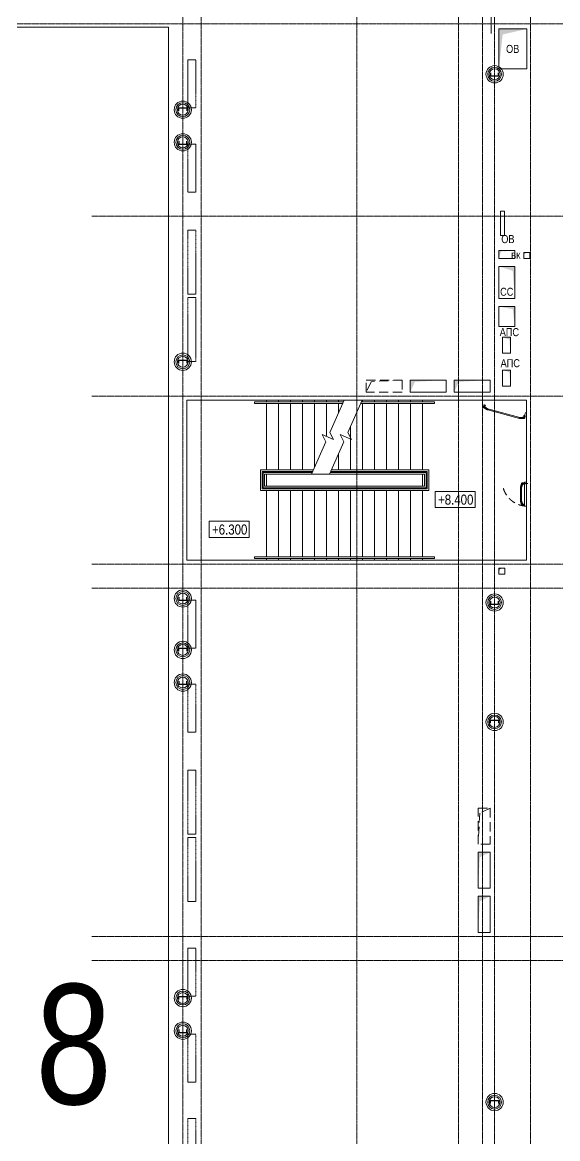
# Model space of a CAD drawing. Header units: millimetres. Extents: x -65509 to 912790, y 446 to 713294.
# Drawn here: x 158985 to 172378, y 335820 to 363717 of the extents above; entities that cross this region are included whole.
import ezdxf
from ezdxf.enums import TextEntityAlignment as Align

# ---------------------------------------------------------------- set-up
doc = ezdxf.new("R2010")
doc.units = ezdxf.units.MM
for name, pattern in [('CENTER2', [28.575, 19.05, -3.175, 3.175, -3.175]), ('CENTERLINE', [30, 12, -1.5, 3, -1.5, 12]), ('DASHED', [19.05, 12.7, -6.35]), ('HIDDEN', [9.525, 6.35, -3.175]), ('HIDDEN2', [4.7625, 3.175, -1.5875])]:
    doc.linetypes.add(name, pattern=pattern)
for name, color, linetype, lineweight in [('АР_Двери_внутренние_антипаника', 250, 'Continuous', 0), ('АР_Мебель', 250, 'Continuous', 5), ('АР_Отверстия', 250, 'Continuous', 9), ('АР_Отметка', 250, 'Continuous', 13), ('АР_Ф_ЛК', 250, 'Continuous', 5), ('ВК_Шахты', 250, 'Continuous', 9), ('КМ_Фахверки', 250, 'Continuous', 25), ('ОВ_Классы', 250, 'Continuous', 0), ('ОВ_коллекторы', 250, 'Continuous', 25), ('ОВ_Отопление', 250, 'Continuous', 5), ('ОВ_Шахты', 250, 'Continuous', 5), ('РД_Оси_100', 250, 'Continuous', 0), ('СС_Отверстия', 250, 'Continuous', 9)]:
    doc.layers.add(name, color=color, linetype=linetype, lineweight=lineweight)
doc.layers.add('АР_Делит', color=250, linetype='Continuous', lineweight=0, plot=False)
doc.layers.add('АР_Отопительные приборы', color=1, linetype='HIDDEN2', lineweight=0, true_color=0xff0000)
doc.styles.add('Arial_Narrow_08', font='ARIALN.TTF', dxfattribs={"width": 0.8})
doc.styles.add('style1', font='ARIALN.TTF')

# ---------------------------------------------------------------- blocks, each defined once
blk = doc.blocks.new('СОШ_2200_АР_ОСИ_М100_28.05.24')
at = {"layer": 'АР_Делит', "color": 5, "linetype": 'DASHED'}
blk.add_lwpolyline([(114955, 135155), (114955, -355), (93595.036, -355), (93595.036, 13855), (94145, 13855), (94145, 68320), (66055, 68320), (66055, 13857.73), (83455, 13857.73), (83455, -355), (45245, -355), (45245, 13145), (44695, 13145), (44695, 26755), (45245, 26755), (45245, 68320), (20455, 68320), (20455, 26755), (27955, 26755), (27955, 13145), (-355, 13145), (-355, 100855)], dxfattribs=at)
at = {"layer": 'РД_Оси_100', "linetype": 'CENTER2'}
for p, q in [((49960, -6155), (49960, 139938.679)), ((43327.994, 63600), (71363.995, 63600)), ((43327.994, 59100), (69455, 59100)), ((43327.994, 59100), (71363.995, 59100))]:
    blk.add_line(p, q, dxfattribs=at)
for points in [[(45530, 139938.679), (45600, 139538.679), (45600, -6163.457)], [(46060, -6163.105), (46060, 139538.679), (46130, 139938.679)], [(52500, 139938.679), (52500, -5755), (52358.276, -6155)], [(53100, 139938.679), (53100, -5755), (52949.266, -6155)], [(54300, 139938.679), (54300, -6155)], [(53400, 70753.904), (53400, -5755), (53550, -6155)], [(78274.959, 68400), (-5454.958, 68400), (-5954.958, 68250)], [(43327.994, 54900), (71363.995, 54900)], [(43327.994, 54300), (71363.995, 54300)], [(43327.994, 45600), (71363.995, 45600)], [(43327.994, 45000), (71363.995, 45000)]]:
    blk.add_lwpolyline(points, dxfattribs=at)
blk = doc.blocks.new('otv')
at = {"linetype": 'Continuous'}
blk.add_lwpolyline([(0, -1), (0, 0), (1, 0), (1, -1)], close=True, dxfattribs=at)
blk.add_solid([(0, -1), (0, 0), (0.135, -0.137), (1, 0)], dxfattribs=at)
blk = doc.blocks.new('Отметка_план')
at = {"color": 7}
blk.add_lwpolyline([(0, 0), (10, 0), (10, 4), (0, 4)], close=True, dxfattribs=at)
at = {"style": 'Arial_Narrow_08', "width": 0.8}
blk.add_attdef('OTMG', text='', height=2.5, dxfattribs=at).set_placement((9.06, 0.7), align=Align.RIGHT)
blk = doc.blocks.new('ЛК_4000х8500_2эт')
at = {"color": 5}
for points in [[(6300, 3915), (2100, 3915), (2100, 3955), (6600, 3955), (6600, 3915), (6300, 3915)], [(3929, 45), (2100, 45), (2100, 85), (3946, 85)], [(4401, 85), (6600, 85), (6600, 45), (4383, 45)]]:
    blk.add_lwpolyline(points, dxfattribs=at)
at = {"layer": 'АР_Делит'}
blk.add_lwpolyline([(-200, 4000), (8300, 4000), (8300, 0), (-200, 0)], close=True, dxfattribs=at)
at = {"layer": 'АР_Ф_ЛК', "color": 5}
for p, q in [((2400, 4000), (2400, 3955)), ((2400, 3915), (2400, 2255)), ((2700, 4000), (2700, 3955)), ((2700, 3915), (2700, 2255)), ((3000, 4000), (3000, 3955)), ((3000, 3915), (3000, 2255)), ((3300, 4000), (3300, 3955)), ((3300, 3915), (3300, 2255)), ((3600, 4000), (3600, 3955)), ((3600, 3915), (3600, 2255)), ((3900, 4000), (3900, 3955)), ((3900, 3915), (3900, 2255)), ((4200, 4000), (4200, 3955)), ((4200, 3915), (4200, 2255)), ((4500, 4000), (4500, 3955)), ((4500, 3915), (4500, 2255)), ((4800, 4000), (4800, 3955)), ((4800, 3915), (4800, 2255)), ((5100, 4000), (5100, 3955)), ((5100, 3915), (5100, 2255)), ((5400, 4000), (5400, 3955)), ((5400, 3915), (5400, 2255)), ((5700, 4000), (5700, 3955)), ((5700, 3915), (5700, 2255)), ((6000, 4000), (6000, 3955)), ((6000, 3915), (6000, 2255)), ((6300, 4000), (6300, 3955)), ((6300, 3915), (6300, 2255)), ((2400, 2215), (2400, 2190)), ((2400, 2150), (2400, 1850)), ((2700, 2215), (2700, 2190)), ((3000, 2215), (3000, 2190)), ((3300, 2215), (3300, 2190)), ((3600, 2215), (3600, 2190)), ((3900, 2215), (3900, 2190)), ((4200, 2215), (4200, 2190)), ((4500, 2215), (4500, 2190)), ((4800, 2215), (4800, 2190)), ((5100, 2215), (5100, 2190)), ((5400, 2215), (5400, 2190)), ((5700, 2215), (5700, 2190)), ((6000, 2215), (6000, 2190)), ((6300, 2215), (6300, 2190)), ((6300, 2150), (6300, 1850)), ((2400, 1810), (2400, 1785)), ((2400, 1745), (2400, 85)), ((2700, 1810), (2700, 1785)), ((2700, 1745), (2700, 85)), ((3000, 1810), (3000, 1785)), ((3000, 1745), (3000, 85)), ((3300, 1810), (3300, 1785)), ((3300, 1745), (3300, 85)), ((3600, 1810), (3600, 1785)), ((3600, 1745), (3600, 85)), ((3900, 1810), (3900, 1785)), ((3900, 1745), (3900, 85)), ((4200, 1810), (4200, 1785)), ((4200, 1745), (4200, 661)), ((4500, 1810), (4500, 1785)), ((4500, 1745), (4500, 1341)), ((5400, 1810), (5400, 1785)), ((5400, 1745), (5400, 85)), ((5700, 1810), (5700, 1785)), ((5700, 1745), (5700, 85)), ((6000, 1810), (6000, 1785)), ((6000, 1745), (6000, 85)), ((6300, 1810), (6300, 1785)), ((6300, 1745), (6300, 85)), ((5100, 1671), (5100, 85)), ((4800, 912), (4800, 85)), ((4500, 309), (4500, 85)), ((2400, 45), (2400, 0)), ((2700, 45), (2700, 0)), ((3000, 45), (3000, 0)), ((3300, 45), (3300, 0)), ((3600, 45), (3600, 0)), ((3900, 45), (3900, 0)), ((4500, 45), (4500, 0)), ((4800, 45), (4800, 0)), ((5100, 45), (5100, 0)), ((5400, 45), (5400, 0)), ((5700, 45), (5700, 0)), ((6000, 45), (6000, 0)), ((6300, 45), (6300, 0))]:
    blk.add_line(p, q, dxfattribs=at)
at = {"layer": 'АР_Ф_ЛК'}
for points in [[(6300, 3085, 0, 150, 0), (5834, 3085, 0, 0, 0), (2400, 3085, 0, 0, 0)], [(2400, 915, 0, 150, 0), (2866, 915, 0, 0, 0), (4200, 915, 0, 0, 0)], [(4922, 915, 0, 150, 0), (5388, 915, 0, 0, 0), (6300, 915, 0, 0, 0)]]:
    blk.add_lwpolyline(points, format="xyseb", dxfattribs=at)
at = {"layer": 'АР_Ф_ЛК', "color": 5}
for points in [[(4678, 1745), (2245, 1745), (2245, 2255), (6455, 2255), (6455, 1745), (5133, 1745)], [(4696, 1785), (2285, 1785), (2285, 2215), (6415, 2215), (6415, 1785), (5150, 1785)], [(4707, 1810), (2310, 1810), (2310, 2190), (6390, 2190), (6390, 1810), (5161, 1810)]]:
    blk.add_lwpolyline(points, dxfattribs=at)
for points in [[(2350, 2150), (6350, 2150), (6350, 1850), (2350, 1850)], [(2400, 2150), (6300, 2150), (6300, 1850), (2400, 1850)]]:
    blk.add_lwpolyline(points, close=True, dxfattribs=at)
at = {"layer": 'АР_Ф_ЛК', "lineweight": 0}
for points in [[(4724, 1850), (4367, 1039), (4459, 862), (4173, 988), (4266, 811), (3909, 0)], [(5179, 1850), (4822, 1039), (4914, 862), (4628, 988), (4721, 811), (4364, 0)]]:
    blk.add_lwpolyline(points, dxfattribs=at)
blk = doc.blocks.new('otv пунктир')
at = {"linetype": 'HIDDEN', "ltscale": 0.07}
blk.add_lwpolyline([(0, 0), (0, 1), (1, 1), (1, 0)], close=True, dxfattribs=at)
blk.add_lwpolyline([(0, 1), (0.135, 0.137), (1, 0)], dxfattribs=at)
blk = doc.blocks.new('Ф_пеноблок 200')
at = {"layer": 'АР_Делит', "color": 1}
for radius in [216, 173, 136]:
    blk.add_circle((103, -42), radius, dxfattribs=at)
at = {"layer": 'КМ_Фахверки'}
blk.add_lwpolyline([(0, -75), (0, 0), (200, 0), (200, -75)], dxfattribs=at)
blk = doc.blocks.new('UUNEW01NEW00')
at = {"layer": 'АР_Двери_внутренние_антипаника', "color": 1, "linetype": 'Continuous'}
for p, q in [((-9, 0), (-14, -2)), ((-9, 19), (-8, 20)), ((-9, 19), (-9, 19)), ((-9, 19), (-9, 19)), ((-9, 19), (-9, 19)), ((-9, 19), (-9, 19)), ((-9, 19), (-9, 18)), ((-9, 18), (-8, 18)), ((-9, 1), (-9, 1)), ((-9, 1), (-9, 1)), ((-9, 1), (-9, 1)), ((-9, 1), (-9, 0)), ((-9, 1), (-9, 1)), ((-9, 1), (-9, 1)), ((-9, 1), (-9, 1)), ((-9, 1), (-9, 0)), ((-8, 1), (-9, 1)), ((-9, 1), (-9, 1)), ((-9, 0), (-9, 0)), ((-9, 0), (-9, 0)), ((-8, 20), (-8, 20)), ((-8, 20), (-7, 20)), ((-8, 18), (-8, 16)), ((-8, 18), (-8, 18)), ((-8, 18), (-8, 18)), ((-7, 18), (-8, 18)), ((-8, 18), (-8, 18)), ((-8, 16), (-8, 14)), ((-8, 14), (-8, 12)), ((-8, 12), (-8, 10)), ((-8, 10), (-8, 8)), ((-8, 8), (-8, 6)), ((-8, 6), (-8, 5)), ((-8, 5), (-8, 3)), ((-8, 3), (-7, 2)), ((-8, 1), (-8, 2)), ((-8, 1), (-8, 0)), ((-8, 0), (-8, 1)), ((-8, 1), (-8, 1)), ((-8, 0), (-8, 0)), ((-8, 0), (-8, 0)), ((-8, 0), (-8, 0)), ((-8, 0), (-7, 0)), ((-7, 0), (-8, 0)), ((-8, 0), (-8, 0)), ((-7, 24), (-7, 20)), ((-7, 20), (7, 20)), ((-7, 20), (-7, 18)), ((-7, 20), (-7, 20)), ((7, 18), (-7, 18)), ((-7, 18), (-7, 18)), ((-7, 18), (-7, 18)), ((-7, 18), (-7, 18)), ((-7, 18), (-7, 18)), ((-7, 2), (-7, 0)), ((-7, 0), (7, 0)), ((-7, 0), (7, 0)), ((-3, 16), (-5, 16)), ((-5, 16), (-4, 15)), ((-3, 16), (-5, 16)), ((-5, 16), (-5, 16)), ((-3, 15), (-4, 16)), ((-4, 16), (-3, 15)), ((-3, 15), (-4, 15)), ((-3, 15), (-4, 15)), ((-3, 15), (-4, 15)), ((-4, 15), (-4, 14)), ((-4, 15), (-4, 15)), ((-4, 15), (-3, 15)), ((-4, 14), (-3, 14)), ((-2, 16), (-3, 16)), ((-2, 16), (-3, 16)), ((-3, 15), (-2, 15)), ((-3, 15), (-3, 15)), ((-3, 14), (-3, 15)), ((-3, 15), (-3, 15)), ((-3, 15), (-3, 15)), ((-3, 15), (-3, 15)), ((-3, 15), (-3, 15)), ((-3, 15), (-3, 15)), ((-3, 14), (-3, 15)), ((-3, 15), (-3, 15)), ((-3, 15), (-3, 15)), ((-3, 15), (-3, 15)), ((-3, 15), (-3, 15)), ((-3, 15), (-3, 15)), ((-3, 15), (-3, 15)), ((-3, 15), (-3, 15)), ((-3, 14), (-3, 14)), ((-3, 14), (-3, 14)), ((-3, 14), (-3, 14)), ((-3, 14), (-3, 14)), ((-3, 14), (-3, 14)), ((-3, 14), (-3, 14)), ((-3, 14), (-3, 14)), ((-3, 14), (-3, 14)), ((-3, 14), (-3, 14)), ((-3, 14), (-3, 14)), ((-3, 14), (-3, 14)), ((-3, 14), (-3, 14)), ((-3, 14), (-3, 14)), ((-3, 14), (-3, 14)), ((-3, 14), (-3, 14)), ((-3, 14), (-3, 14)), ((-3, 14), (-3, 14)), ((-3, 14), (-3, 14)), ((-3, 14), (-3, 14)), ((-3, 14), (-3, 14)), ((-3, 14), (-3, 14)), ((-3, 14), (-3, 14)), ((-3, 14), (-3, 14)), ((-3, 14), (-3, 14)), ((-3, 14), (-3, 14)), ((-3, 14), (-3, 14)), ((-3, 14), (-3, 14)), ((-3, 14), (-3, 14)), ((-3, 14), (-3, 14)), ((-3, 14), (-3, 14)), ((-3, 14), (-3, 14)), ((-3, 14), (-3, 14)), ((-3, 14), (-3, 14)), ((-3, 14), (-3, 14)), ((-3, 14), (-3, 14)), ((-3, 14), (-3, 14)), ((-3, 14), (-3, 14)), ((-3, 14), (-3, 14)), ((-3, 14), (-3, 14)), ((-3, 14), (-3, 14)), ((-3, 14), (-3, 14)), ((-3, 14), (-3, 14)), ((-3, 14), (-3, 14)), ((-3, 14), (-3, 14)), ((-3, 14), (-3, 14)), ((-3, 14), (-3, 14)), ((-3, 14), (-3, 14)), ((-3, 14), (-3, 14)), ((-1, 15), (-2, 16)), ((-1, 16), (-2, 16)), ((-2, 15), (-1, 15)), ((-2, 15), (-2, 15)), ((-2, 15), (-2, 15)), ((-2, 15), (-2, 15)), ((-2, 15), (-2, 15)), ((-2, 15), (-2, 15)), ((-2, 15), (-2, 14)), ((-1, 15), (-2, 15)), ((-2, 15), (-2, 15)), ((-2, 15), (-2, 15)), ((-2, 15), (-2, 15)), ((-2, 15), (-2, 15)), ((-2, 15), (-2, 15)), ((-2, 15), (-2, 15)), ((-2, 15), (-2, 15)), ((-2, 15), (-2, 14)), ((-2, 15), (-2, 15)), ((-1, 15), (-2, 15)), ((-2, 14), (-2, 14)), ((-2, 14), (-2, 14)), ((-2, 14), (-2, 14)), ((-2, 14), (-2, 14)), ((-2, 14), (-2, 14)), ((-2, 14), (-2, 14)), ((-2, 14), (-2, 14)), ((-2, 14), (-2, 14)), ((-2, 14), (-2, 14)), ((-2, 14), (-2, 14)), ((-2, 14), (-2, 14)), ((-2, 14), (-2, 14)), ((-2, 14), (-2, 14)), ((-2, 14), (-2, 14)), ((-2, 14), (-1, 14)), ((-2, 14), (-2, 14)), ((-2, 14), (-2, 14)), ((-2, 14), (-2, 14)), ((-2, 14), (-2, 14)), ((-2, 14), (-2, 14)), ((-2, 14), (-2, 14)), ((-2, 14), (-2, 14)), ((-2, 14), (-2, 14)), ((-2, 14), (-2, 14)), ((-2, 14), (-2, 14)), ((-2, 14), (-2, 14)), ((-2, 14), (-1, 14)), ((-2, 14), (-2, 14)), ((-2, 14), (-2, 14)), ((-2, 14), (-2, 14)), ((-2, 14), (-2, 14)), ((-2, 14), (-2, 14)), ((-2, 14), (-2, 14)), ((-2, 14), (-2, 14)), ((-2, 14), (-2, 14)), ((-2, 14), (-2, 14)), ((-2, 14), (-2, 14)), ((-2, 14), (-2, 14)), ((-2, 14), (-2, 14)), ((-2, 14), (-2, 14)), ((-2, 14), (-2, 14)), ((-2, 14), (-2, 14)), ((-2, 14), (-2, 14)), ((-1, 14), (-2, 14)), ((-2, 14), (-2, 14)), ((-2, 14), (-2, 14)), ((-2, 14), (-2, 14)), ((-2, 14), (-2, 14)), ((-2, 14), (-2, 14)), ((-2, 14), (-1, 14)), ((-2, 14), (-2, 14)), ((-2, 14), (-2, 14)), ((-2, 14), (-2, 14)), ((-2, 14), (-2, 14)), ((-2, 14), (-2, 14)), ((-2, 14), (-2, 14)), ((-2, 14), (-2, 14)), ((-2, 14), (-2, 14)), ((-2, 14), (-2, 14)), ((-2, 14), (-2, 14)), ((-1, 16), (-1, 15)), ((0, 16), (-1, 15)), ((-1, 15), (0, 16)), ((0, 16), (-1, 16)), ((0, 15), (-1, 15)), ((0, 15), (-1, 15)), ((-1, 14), (-1, 15)), ((-1, 15), (-1, 15)), ((-1, 15), (-1, 15)), ((-1, 15), (-1, 15)), ((-1, 15), (-1, 15)), ((-1, 15), (-1, 14)), ((-1, 14), (-1, 15)), ((-1, 15), (-1, 15)), ((-1, 15), (-1, 15)), ((-1, 15), (-1, 15)), ((-1, 15), (-1, 15)), ((-1, 15), (-1, 15)), ((-1, 15), (-1, 15)), ((-1, 14), (-1, 14)), ((-1, 14), (-1, 14)), ((-1, 14), (-1, 14)), ((-1, 14), (-1, 14)), ((-1, 14), (-1, 14)), ((-1, 14), (-1, 14)), ((-1, 14), (-1, 14)), ((-1, 14), (-1, 14)), ((-1, 14), (-1, 14)), ((-1, 14), (-1, 14)), ((-1, 14), (-1, 14)), ((-1, 14), (-1, 14)), ((-1, 14), (-1, 14)), ((-1, 14), (-1, 14)), ((-1, 14), (-1, 14)), ((-1, 14), (-1, 14)), ((-1, 14), (-1, 14)), ((-1, 14), (-1, 14)), ((-1, 14), (-1, 14)), ((-1, 14), (-1, 14)), ((-1, 14), (-1, 14)), ((-1, 14), (-1, 14)), ((-1, 14), (-1, 14)), ((-1, 14), (-1, 14)), ((-1, 14), (-1, 14)), ((-1, 14), (-1, 14)), ((-1, 14), (-1, 14)), ((-1, 14), (-1, 14)), ((-1, 14), (-1, 14)), ((-1, 14), (-1, 14)), ((-1, 14), (0, 14)), ((-1, 14), (-1, 14)), ((0, 16), (1, 15)), ((1, 15), (0, 16)), ((0, 16), (0, 16)), ((1, 16), (0, 16)), ((0, 15), (0, 15)), ((0, 14), (0, 15)), ((0, 15), (0, 15)), ((0, 15), (0, 15)), ((0, 15), (0, 15)), ((0, 15), (0, 15)), ((0, 14), (0, 15)), ((0, 15), (0, 15)), ((0, 15), (0, 15)), ((0, 15), (0, 15)), ((0, 15), (0, 15)), ((0, 15), (0, 15)), ((0, 15), (0, 15)), ((0, 15), (0, 15)), ((0, 14), (0, 14)), ((0, 14), (0, 14)), ((0, 14), (0, 14)), ((0, 14), (0, 14)), ((0, 14), (0, 14)), ((0, 14), (0, 14)), ((0, 14), (0, 14)), ((0, 14), (0, 14)), ((0, 14), (0, 14)), ((0, 14), (0, 14)), ((0, 14), (0, 14)), ((0, 14), (0, 14)), ((0, 14), (0, 14)), ((0, 14), (0, 14)), ((0, 14), (0, 14)), ((0, 14), (0, 14)), ((0, 14), (0, 14)), ((0, 14), (0, 14)), ((0, 14), (0, 14)), ((0, 14), (0, 14)), ((0, 14), (0, 14)), ((0, 14), (0, 14)), ((0, 14), (0, 14)), ((0, 14), (0, 14)), ((0, 14), (0, 14)), ((0, 14), (0, 14)), ((0, 14), (0, 14)), ((0, 14), (0, 14)), ((0, 14), (0, 14)), ((0, 14), (0, 14)), ((0, 14), (0, 14)), ((0, 14), (0, 14)), ((0, 14), (0, 14)), ((0, 14), (0, 14)), ((0, 14), (0, 14)), ((0, 14), (0, 14)), ((0, 14), (0, 14)), ((0, 14), (0, 14)), ((0, 14), (0, 14)), ((0, 14), (0, 14)), ((0, 14), (0, 14)), ((0, 14), (0, 14)), ((0, 14), (0, 14)), ((0, 14), (0, 14)), ((0, 14), (0, 14)), ((0, 14), (0, 14)), ((0, 14), (0, 14)), ((0, 14), (0, 14)), ((1, 16), (1, 15)), ((2, 16), (1, 15)), ((2, 16), (1, 16)), ((1, 15), (2, 15)), ((1, 15), (1, 15)), ((1, 15), (1, 15)), ((2, 14), (1, 15)), ((1, 15), (1, 15)), ((1, 15), (1, 14)), ((1, 15), (1, 15)), ((2, 14), (1, 15)), ((1, 14), (1, 14)), ((1, 14), (1, 14)), ((1, 14), (1, 14)), ((1, 14), (1, 14)), ((1, 14), (2, 14)), ((3, 16), (2, 16)), ((3, 16), (2, 16)), ((2, 15), (3, 15)), ((2, 15), (2, 14)), ((3, 15), (2, 15)), ((2, 15), (2, 15)), ((2, 15), (2, 14)), ((3, 15), (2, 15)), ((2, 14), (2, 14)), ((2, 14), (2, 14)), ((2, 14), (2, 14)), ((2, 14), (2, 14)), ((2, 14), (2, 14)), ((2, 14), (3, 14)), ((2, 14), (2, 14)), ((2, 14), (2, 14)), ((3, 15), (4, 16)), ((4, 16), (3, 15)), ((5, 16), (3, 16)), ((5, 16), (3, 16)), ((4, 15), (3, 15)), ((3, 14), (3, 15)), ((3, 15), (3, 15)), ((3, 15), (3, 14)), ((4, 15), (3, 15)), ((3, 15), (3, 15)), ((3, 15), (3, 15)), ((3, 15), (4, 15)), ((3, 15), (3, 14)), ((4, 15), (3, 15)), ((3, 14), (4, 14)), ((3, 14), (3, 14)), ((3, 14), (3, 14)), ((3, 14), (4, 14)), ((4, 14), (3, 14)), ((3, 14), (4, 14)), ((3, 14), (3, 14)), ((3, 14), (3, 14)), ((4, 15), (5, 16)), ((4, 14), (4, 15)), ((4, 15), (4, 15)), ((4, 14), (4, 15)), ((4, 14), (4, 14)), ((4, 14), (4, 14)), ((4, 14), (4, 14)), ((4, 14), (4, 14)), ((5, 16), (5, 16)), ((7, 20), (7, 24)), ((7, 20), (7, 18)), ((7, 20), (7, 20)), ((7, 20), (8, 20)), ((8, 18), (7, 18)), ((7, 18), (7, 18)), ((7, 18), (7, 18)), ((7, 18), (7, 18)), ((7, 0), (8, 2)), ((7, -9), (7, 0)), ((8, 0), (7, 0)), ((8, 20), (8, 20)), ((8, 20), (9, 19)), ((8, 16), (8, 18)), ((8, 18), (8, 18)), ((8, 18), (8, 18)), ((8, 18), (9, 18)), ((8, 18), (8, 18)), ((8, 14), (8, 16)), ((8, 12), (8, 14)), ((8, 10), (8, 12)), ((8, 8), (8, 10)), ((8, 6), (8, 8)), ((8, 4), (8, 6)), ((8, 2), (8, 4)), ((8, 1), (8, 1)), ((8, 1), (8, 0)), ((8, 0), (8, 0)), ((9, 19), (9, 19)), ((9, 19), (9, 19)), ((9, 18), (9, 19)), ((9, 19), (9, 19)), ((9, 19), (9, 19)), ((-52, -12), (-52, -20)), ((-52, -20), (-52, -25)), ((-52, -25), (-48, -25)), ((-48, -12), (-48, -20)), ((-48, -12), (-48, -12)), ((-48, -20), (-46, -20)), ((-46, -20), (-48, -20)), ((-48, -20), (-48, -25)), ((-46, -20), (-44, -19)), ((-44, -20), (-46, -20)), ((-43, -11), (-45, -12)), ((-44, -19), (-43, -18)), ((-43, -20), (-44, -20)), ((-42, -11), (-43, -11)), ((-43, -18), (-41, -18)), ((-41, -20), (-43, -20)), ((-39, -11), (-42, -11)), ((-41, -18), (-39, -17)), ((-38, -19), (-41, -20)), ((-37, -10), (-39, -11)), ((-39, -17), (-36, -16)), ((-35, -19), (-38, -19)), ((-34, -9), (-37, -10)), ((-36, -16), (-34, -15)), ((-32, -18), (-35, -19)), ((-31, -8), (-34, -9)), ((-34, -15), (-30, -13)), ((-29, -17), (-32, -18)), ((-27, -6), (-31, -8)), ((-30, -13), (-27, -12)), ((-25, -15), (-29, -17)), ((-23, -5), (-27, -6)), ((-27, -12), (-23, -11)), ((-21, -14), (-25, -15)), ((-19, -3), (-23, -5)), ((-23, -11), (-19, -10)), ((-17, -12), (-21, -14)), ((-14, -2), (-19, -3)), ((-19, -10), (-14, -8)), ((-13, -11), (-17, -12)), ((-14, -8), (-9, -7)), ((-8, -9), (-13, -11)), ((-9, -4), (-9, 0)), ((-9, -7), (-9, -4)), ((-9, -7), (-9, -7)), ((-9, -8), (-9, -7)), ((-9, -7), (-9, -7)), ((-9, -7), (-9, -7)), ((-9, -7), (-9, -7)), ((-9, -7), (-8, -7)), ((-8, -9), (-9, -8)), ((-8, 0), (-8, -1)), ((-8, -1), (-8, -1)), ((-8, -1), (-8, -1)), ((-8, -1), (-8, -1)), ((-8, -1), (-8, -2)), ((-8, -2), (-8, -1)), ((-8, -1), (-8, -1)), ((-8, -8), (-8, -7)), ((-8, -7), (-8, -7)), ((-7, -7), (-8, -7)), ((-8, -7), (-8, -7)), ((-8, -7), (-8, -7)), ((-8, -7), (-8, -7)), ((-8, -7), (-8, -7)), ((-8, -7), (-8, -7)), ((-8, -7), (-8, -7)), ((-8, -7), (-8, -7)), ((-8, -7), (-8, -7)), ((-8, -7), (-8, -7)), ((-7, -8), (-8, -8)), ((-8, -9), (-8, -9)), ((-7, -9), (-8, -9)), ((-7, 0), (-7, -2)), ((-7, -2), (-7, -3)), ((-7, -3), (-7, -5)), ((-7, -5), (-7, -6)), ((-7, -6), (-7, -7)), ((-7, -7), (-7, -7)), ((-7, -7), (-7, -7)), ((-7, -7), (-7, -8)), ((-7, -8), (6, -11)), ((-7, -8), (-7, -8)), ((-7, -8), (-7, -9)), ((-7, -8), (-7, -8)), ((-7, -8), (-7, -8)), ((-7, -8), (-7, -8)), ((-7, -8), (-7, -8)), ((-7, -8), (-7, -8)), ((-7, -8), (-7, -8)), ((-7, -8), (-7, -8)), ((-7, -8), (-7, -8)), ((-7, -8), (-7, -8)), ((-7, -8), (-7, -8)), ((-7, -8), (-7, -8)), ((-7, -8), (-7, -8)), ((-7, -8), (-7, -8)), ((-7, -8), (-7, -8)), ((-7, -8), (-7, -8)), ((-7, -8), (-7, -8)), ((-7, -8), (-7, -8)), ((-7, -8), (-7, -8)), ((-7, -9), (-7, -9)), ((6, -11), (6, -10)), ((6, -11), (6, -10)), ((6, -10), (7, -10)), ((6, -11), (6, -11)), ((6, -11), (6, -11)), ((7, -9), (7, -9)), ((7, -9), (7, -9)), ((7, -9), (8, -9)), ((7, -10), (7, -9)), ((8, 0), (8, 0))]:
    blk.add_line(p, q, dxfattribs=at)
at = {"layer": 'АР_Двери_внутренние_антипаника', "color": 40, "linetype": 'Continuous'}
for p, q in [((-9, 1), (-13, 0)), ((-9, 24), (9, 24)), ((-9, 19), (-9, 24)), ((-9, 18), (-9, 19)), ((-9, 17), (-9, 18)), ((-8, 2), (-9, 17)), ((-8, 2), (-9, 1)), ((8, 0), (8, -4)), ((9, 24), (9, 19)), ((-53, -19), (-53, -12)), ((-53, -25), (-53, -19)), ((-48, -12), (-52, -12)), ((-52, -25), (-48, -25)), ((-48, -12), (-46, -12)), ((-48, -25), (-45, -25)), ((-45, -12), (-46, -12)), ((-44, -12), (-45, -12)), ((-45, -25), (-44, -25)), ((-42, -11), (-44, -12)), ((-44, -25), (-44, -25)), ((-44, -25), (-43, -25)), ((-43, -25), (-42, -25)), ((-40, -10), (-42, -11)), ((-42, -25), (-42, -25)), ((-42, -25), (-41, -25)), ((-41, -25), (-39, -24)), ((-38, -10), (-40, -10)), ((-39, -24), (-38, -24)), ((-36, -9), (-38, -10)), ((-38, -24), (-36, -24)), ((-34, -8), (-36, -9)), ((-36, -24), (-35, -23)), ((-35, -23), (-34, -23)), ((-32, -7), (-34, -8)), ((-34, -23), (-33, -23)), ((-33, -23), (-32, -22)), ((-30, -7), (-32, -7)), ((-32, -22), (-30, -22)), ((-28, -6), (-30, -7)), ((-30, -22), (-28, -21)), ((-26, -5), (-28, -6)), ((-28, -21), (-26, -21)), ((-23, -4), (-26, -5)), ((-26, -21), (-23, -20)), ((-20, -3), (-23, -4)), ((-23, -20), (-20, -19)), ((-17, -1), (-20, -3)), ((-20, -19), (-18, -18)), ((-18, -18), (-15, -17)), ((-13, 0), (-17, -1)), ((-15, -17), (-12, -16)), ((-12, -16), (-8, -15)), ((-8, -15), (-4, -14)), ((-4, -14), (0, -13)), ((0, -13), (5, -11)), ((5, -11), (6, -11)), ((6, -10), (7, -10)), ((6, -11), (6, -10)), ((7, -10), (8, -9)), ((8, -4), (8, -9)), ((8, -9), (8, -9)), ((8, -9), (8, -9))]:
    blk.add_line(p, q, dxfattribs=at)
at = {"layer": 'АР_Двери_внутренние_антипаника', "color": 1, "linetype": 'CENTERLINE'}
blk.add_line((0, 4), (0, 26), dxfattribs=at)
at = {"layer": 'АР_Двери_внутренние_антипаника', "color": 1, "linetype": 'HIDDEN'}
for p, q in [((-60, -14), (-53, -14)), ((-60, -14), (-60, -23)), ((-60, -23), (-53, -23)), ((-54, -18), (-54, -14)), ((-54, -14), (-53, -14)), ((-54, -18), (-53, -18))]:
    blk.add_line(p, q, dxfattribs=at)
at = {"layer": 'АР_Двери_внутренние_антипаника', "color": 1, "linetype": 'Continuous'}
blk.add_arc((491, 29), 500, 183.3082, 184.1216, dxfattribs=at)
at = {"layer": 'АР_Двери_внутренние_антипаника', "color": 40, "linetype": 'Continuous'}
for centre, radius, start, end in [((-491, 28), 500, 356.9219, 359.0377), ((-52, -12), 0.5, 90, 180), ((-52, -25), 0.5, 180, 270)]:
    blk.add_arc(centre, radius, start, end, dxfattribs=at)
at = {"layer": 'АР_Двери_внутренние_антипаника', "color": 1, "linetype": 'Continuous'}
blk.add_point((0, 0), dxfattribs=at)
blk = doc.blocks.new('66NEW00')
at = {"layer": 'АР_Двери_внутренние_антипаника', "color": 40, "linetype": 'Continuous'}
for p, q in [((9, 0), (-9, 0)), ((-9, 0), (-9, -5)), ((9, -5), (9, 0)), ((-8, -23), (-8, -28)), ((-8, -28), (-8, -33)), ((-8, -33), (-8, -33)), ((-7, -34), (-8, -33)), ((-8, -33), (-8, -33)), ((-6, -34), (-7, -34)), ((-6, -35), (-6, -34)), ((-5, -35), (-6, -35)), ((0, -37), (-5, -35)), ((4, -38), (0, -37)), ((8, -39), (4, -38)), ((8, -22), (9, -7)), ((8, -22), (9, -23)), ((12, -40), (8, -39)), ((9, -6), (9, -5)), ((9, -7), (9, -6)), ((9, -23), (13, -24)), ((15, -41), (12, -40)), ((13, -24), (17, -25)), ((18, -42), (15, -41)), ((17, -25), (20, -27)), ((20, -43), (18, -42)), ((20, -27), (23, -28)), ((23, -44), (20, -43)), ((23, -28), (26, -29)), ((26, -45), (23, -44)), ((26, -29), (28, -30)), ((28, -45), (26, -45)), ((28, -30), (30, -31)), ((30, -46), (28, -45)), ((30, -31), (32, -31)), ((32, -46), (30, -46)), ((32, -31), (34, -32)), ((33, -47), (32, -46)), ((34, -47), (33, -47)), ((34, -32), (36, -33)), ((35, -47), (34, -47)), ((36, -48), (35, -47)), ((36, -33), (38, -34)), ((38, -48), (36, -48)), ((38, -34), (40, -34)), ((39, -48), (38, -48)), ((41, -49), (39, -48)), ((40, -34), (42, -35)), ((42, -49), (41, -49)), ((42, -35), (44, -36)), ((43, -49), (42, -49)), ((42, -49), (42, -49)), ((44, -49), (43, -49)), ((44, -36), (45, -36)), ((45, -49), (44, -49)), ((44, -49), (44, -49)), ((45, -36), (46, -36)), ((48, -49), (45, -49)), ((48, -36), (46, -36)), ((48, -36), (52, -36)), ((52, -49), (48, -49)), ((53, -43), (53, -36)), ((53, -49), (53, -43))]:
    blk.add_line(p, q, dxfattribs=at)
at = {"layer": 'АР_Двери_внутренние_антипаника', "color": 1, "linetype": 'Continuous'}
for p, q in [((-7, -4), (-7, 0)), ((7, 0), (7, -4)), ((-8, -4), (-9, -4)), ((-9, -4), (-9, -5)), ((-9, -5), (-9, -5)), ((-9, -6), (-9, -5)), ((-9, -5), (-9, -5)), ((-9, -5), (-9, -5)), ((-8, -6), (-9, -6)), ((-7, -4), (-8, -4)), ((-8, -4), (-8, -4)), ((-8, -8), (-8, -6)), ((-8, -6), (-8, -6)), ((-8, -6), (-8, -6)), ((-8, -6), (-8, -6)), ((-8, -6), (-7, -6)), ((-8, -10), (-8, -8)), ((-8, -12), (-8, -10)), ((-8, -14), (-8, -12)), ((-8, -16), (-8, -14)), ((-8, -18), (-8, -16)), ((-8, -20), (-8, -18)), ((-8, -22), (-8, -20)), ((-7, -24), (-8, -22)), ((-8, -23), (-8, -23)), ((-8, -23), (-8, -24)), ((-8, -24), (-8, -24)), ((-8, -24), (-7, -24)), ((-8, -24), (-8, -24)), ((-7, -33), (-8, -33)), ((7, -4), (-7, -4)), ((-7, -4), (-7, -6)), ((-7, -4), (-7, -4)), ((-7, -6), (7, -6)), ((-7, -6), (-7, -6)), ((-7, -6), (-7, -6)), ((-7, -6), (-7, -6)), ((7, -24), (-7, -24)), ((7, -24), (-7, -24)), ((-7, -33), (-7, -24)), ((-7, -33), (-7, -33)), ((-7, -33), (-7, -33)), ((-7, -34), (-7, -33)), ((-6, -34), (-7, -34)), ((7, -32), (-6, -35)), ((-6, -35), (-6, -34)), ((-6, -34), (-6, -34)), ((-6, -35), (-6, -34)), ((-6, -35), (-6, -35)), ((7, -4), (7, -6)), ((8, -4), (7, -4)), ((7, -4), (7, -4)), ((7, -6), (7, -6)), ((7, -6), (7, -6)), ((7, -6), (7, -6)), ((7, -6), (7, -6)), ((7, -6), (8, -6)), ((8, -21), (7, -22)), ((7, -22), (7, -24)), ((7, -24), (7, -26)), ((8, -24), (7, -24)), ((7, -24), (8, -24)), ((7, -26), (7, -27)), ((7, -27), (7, -29)), ((7, -29), (7, -30)), ((7, -30), (7, -31)), ((7, -31), (7, -31)), ((7, -31), (8, -31)), ((7, -31), (7, -31)), ((7, -31), (7, -32)), ((7, -32), (7, -32)), ((7, -32), (8, -32)), ((7, -32), (7, -33)), ((7, -32), (7, -32)), ((7, -32), (7, -32)), ((7, -32), (7, -32)), ((7, -32), (7, -32)), ((7, -32), (7, -32)), ((7, -32), (7, -32)), ((7, -32), (7, -32)), ((7, -32), (7, -32)), ((7, -32), (7, -32)), ((7, -32), (7, -32)), ((7, -32), (7, -32)), ((7, -32), (7, -32)), ((7, -32), (7, -32)), ((7, -32), (7, -32)), ((7, -32), (7, -32)), ((7, -32), (7, -32)), ((7, -32), (7, -32)), ((7, -32), (7, -32)), ((7, -33), (7, -33)), ((7, -33), (8, -33)), ((9, -4), (8, -4)), ((8, -4), (8, -4)), ((8, -6), (8, -8)), ((9, -6), (8, -6)), ((8, -6), (8, -6)), ((8, -6), (8, -6)), ((8, -6), (8, -6)), ((8, -8), (8, -10)), ((8, -10), (8, -12)), ((8, -12), (8, -14)), ((8, -14), (8, -16)), ((8, -16), (8, -18)), ((8, -18), (8, -19)), ((8, -19), (8, -21)), ((8, -23), (8, -22)), ((8, -23), (9, -23)), ((8, -23), (8, -24)), ((8, -24), (8, -23)), ((8, -23), (8, -23)), ((8, -24), (8, -24)), ((8, -24), (8, -25)), ((8, -24), (8, -24)), ((8, -24), (8, -24)), ((8, -24), (8, -24)), ((8, -25), (8, -25)), ((8, -25), (8, -25)), ((8, -25), (8, -25)), ((8, -25), (8, -25)), ((8, -25), (8, -25)), ((8, -25), (8, -25)), ((8, -32), (8, -31)), ((8, -31), (8, -31)), ((8, -31), (8, -31)), ((8, -31), (8, -31)), ((9, -31), (8, -31)), ((8, -31), (8, -31)), ((8, -31), (8, -31)), ((8, -31), (8, -31)), ((8, -31), (8, -31)), ((8, -31), (8, -31)), ((8, -31), (8, -31)), ((8, -31), (8, -31)), ((8, -33), (9, -32)), ((8, -33), (13, -35)), ((8, -33), (8, -33)), ((9, -5), (9, -4)), ((9, -5), (9, -5)), ((9, -5), (9, -5)), ((9, -5), (9, -5)), ((9, -5), (9, -6)), ((9, -23), (9, -23)), ((9, -23), (9, -23)), ((9, -23), (9, -23)), ((9, -23), (9, -24)), ((9, -23), (9, -23)), ((9, -23), (9, -23)), ((9, -23), (9, -23)), ((9, -23), (9, -24)), ((9, -23), (9, -23)), ((9, -24), (14, -26)), ((9, -28), (9, -24)), ((9, -24), (9, -24)), ((9, -24), (9, -24)), ((9, -31), (9, -28)), ((14, -32), (9, -31)), ((9, -31), (9, -31)), ((9, -32), (9, -31)), ((9, -31), (9, -31)), ((9, -31), (9, -31)), ((9, -31), (9, -31)), ((13, -35), (17, -36)), ((14, -26), (19, -27)), ((19, -34), (14, -32)), ((17, -36), (21, -38)), ((19, -27), (23, -29)), ((23, -35), (19, -34)), ((21, -38), (25, -39)), ((23, -29), (27, -30)), ((27, -36), (23, -35)), ((25, -39), (29, -41)), ((27, -30), (31, -32)), ((30, -37), (27, -36)), ((29, -41), (32, -42)), ((34, -39), (30, -37)), ((31, -32), (34, -33)), ((32, -42), (35, -42)), ((34, -33), (37, -34)), ((36, -40), (34, -39)), ((35, -42), (38, -43)), ((39, -41), (36, -40)), ((37, -34), (39, -35)), ((38, -43), (41, -44)), ((39, -35), (42, -35)), ((41, -42), (39, -41)), ((43, -42), (41, -42)), ((41, -44), (43, -44)), ((42, -35), (43, -35)), ((43, -35), (45, -36)), ((44, -43), (43, -42)), ((43, -44), (44, -44)), ((46, -44), (44, -43)), ((44, -44), (46, -44)), ((48, -44), (46, -44)), ((46, -44), (48, -44)), ((48, -36), (48, -44)), ((48, -36), (48, -36)), ((48, -44), (48, -49)), ((52, -49), (48, -49)), ((52, -36), (52, -44)), ((52, -44), (52, -49))]:
    blk.add_line(p, q, dxfattribs=at)
at = {"layer": 'АР_Двери_внутренние_антипаника', "color": 1, "linetype": 'CENTERLINE'}
blk.add_line((0, -20), (0, 2), dxfattribs=at)
at = {"layer": 'АР_Двери_внутренние_антипаника', "color": 1, "linetype": 'HIDDEN'}
for p, q in [((60, -38), (53, -38)), ((54, -38), (53, -38)), ((54, -42), (53, -42)), ((60, -47), (53, -47)), ((54, -42), (54, -38)), ((60, -38), (60, -47))]:
    blk.add_line(p, q, dxfattribs=at)
at = {"layer": 'АР_Двери_внутренние_антипаника', "color": 40, "linetype": 'Continuous'}
for centre, radius, start, end in [((491, 4), 500, 180.9623, 183.0781), ((52, -36), 0.5, 0, 90), ((52, -49), 0.5, 270, 0)]:
    blk.add_arc(centre, radius, start, end, dxfattribs=at)
at = {"layer": 'АР_Двери_внутренние_антипаника', "color": 1, "linetype": 'Continuous'}
blk.add_arc((-491, 5), 500, 355.8784, 356.6918, dxfattribs=at)
blk.add_point((0, 0), dxfattribs=at)
blk = doc.blocks.new('*U514')
at = {"layer": 'АР_Двери_внутренние_антипаника', "color": 1, "linetype": 'HIDDEN'}
for p, q in [((4, 8), (-4, 8)), ((-4, 0), (-4, 8)), ((4, 0), (4, 8))]:
    blk.add_line(p, q, dxfattribs=at)
at = {"layer": 'АР_Двери_внутренние_антипаника', "color": 40, "linetype": 'Continuous'}
for p, q in [((-4, 0), (-4, -22)), ((4, 0), (4, -22)), ((425, 97), (106, 97)), ((425, 73), (106, 73))]:
    blk.add_line(p, q, dxfattribs=at)
at = {"layer": 'АР_Двери_внутренние_антипаника', "color": 1, "linetype": 'Continuous'}
for p, q in [((-1, -22), (-4, 0)), ((4, 0), (1, -22))]:
    blk.add_line(p, q, dxfattribs=at)
at = {"layer": 'АР_Двери_внутренние_антипаника', "color": 1, "linetype": 'CENTERLINE'}
blk.add_line((0, -4), (0, -80), dxfattribs=at)
at = {"layer": 'АР_Двери_внутренние_антипаника', "xscale": 2, "yscale": 2, "zscale": 2, "rotation": 180}
for name, p in [('UUNEW01NEW00', (0, 48)), ('66NEW00', (531, 0))]:
    blk.add_blockref(name, p, dxfattribs=at)
blk = doc.blocks.new('*U472')
at = {"layer": 'АР_Двери_внутренние_антипаника', "color": 1, "linetype": 'HIDDEN'}
for p, q in [((4, 8), (-4, 8)), ((-4, 0), (-4, 8)), ((4, 0), (4, 8))]:
    blk.add_line(p, q, dxfattribs=at)
at = {"layer": 'АР_Двери_внутренние_антипаника', "color": 40, "linetype": 'Continuous'}
for p, q in [((-4, 0), (-4, -22)), ((4, 0), (4, -22)), ((929, 97), (106, 97)), ((929, 73), (106, 73))]:
    blk.add_line(p, q, dxfattribs=at)
at = {"layer": 'АР_Двери_внутренние_антипаника', "color": 1, "linetype": 'Continuous'}
for p, q in [((-1, -22), (-4, 0)), ((4, 0), (1, -22))]:
    blk.add_line(p, q, dxfattribs=at)
at = {"layer": 'АР_Двери_внутренние_антипаника', "color": 1, "linetype": 'CENTERLINE'}
blk.add_line((0, -4), (0, -80), dxfattribs=at)
at = {"layer": 'АР_Двери_внутренние_антипаника', "xscale": 2, "yscale": 2, "zscale": 2, "rotation": 180}
for name, p in [('UUNEW01NEW00', (0, 48)), ('66NEW00', (1035, 0))]:
    blk.add_blockref(name, p, dxfattribs=at)
blk = doc.blocks.new('Bottom_R_1200')
at = {"layer": 'АР_Отопительные приборы'}
blk.add_lwpolyline([(-600, -100), (600, -100), (600, 100), (-600, 100)], close=True, dxfattribs=at)
blk = doc.blocks.new('Bottom_R_1600')
at = {"layer": 'АР_Отопительные приборы'}
blk.add_lwpolyline([(-800, -100), (800, -100), (800, 100), (-800, 100)], close=True, dxfattribs=at)

msp = doc.modelspace()

# ---------------------------------------------------------------- linework, layer by layer
at = {"layer": 'АР_Двери_внутренние_антипаника', "color": 253, "linetype": 'DASHED', "lineweight": 0, "ltscale": 15}
msp.add_lwpolyline([(171017.603, 352071.442, 0.305169467), (171572.159, 351626.734, -1.83708729)], format="xyb", dxfattribs=at)
at = {"layer": 'АР_Двери_внутренние_антипаника', "lineweight": 0}
for points in [[(171547.159, 351626.734), (171547.159, 352226.734), (171597.159, 352226.734), (171597.159, 351626.734)], [(171547.159, 351626.733), (171547.159, 352226.733), (171597.159, 352226.733), (171597.159, 351626.733)]]:
    msp.add_lwpolyline(points, close=True, dxfattribs=at)
at = {"layer": 'АР_Мебель'}
msp.add_line((170717.159, 363441.86), (170717.159, 365334.432), dxfattribs=at)
at = {"layer": 'ОВ_коллекторы', "lineweight": 0}
msp.add_lwpolyline([(170944.187, 358994.475), (171044.187, 358994.475), (171044.187, 358394.475), (170944.187, 358394.475)], close=True, dxfattribs=at)

# ---------------------------------------------------------------- block references
at = {"layer": 'АР_Двери_внутренние_антипаника', "color": 4, "lineweight": 30, "ltscale": 2, "rotation": 164.9999876701535}
msp.add_blockref('*U472', (171550.411, 353887.494), dxfattribs=at)
at = {"layer": 'АР_Двери_внутренние_антипаника', "color": 4, "lineweight": 30, "ltscale": 2, "xscale": -1, "rotation": 90}
msp.add_blockref('*U514', (171547.159, 352191.733), dxfattribs=at)
at = {"layer": 'АР_Отметка'}
ref = msp.add_blockref('Отметка_план', (169311.726, 351595.538), dxfattribs=dict(at, xscale=100, yscale=100, zscale=100))
ref.add_attrib('OTMG', '+8.400', dxfattribs={"layer": '0', "color": 0, "height": 250, "style": 'style1'}).set_placement((170269.144, 351915.354), align=Align.TOP_RIGHT)
ref = msp.add_blockref('Отметка_план', (163657.78, 350847.603), dxfattribs=dict(at, xscale=100, yscale=100, zscale=100))
ref.add_attrib('OTMG', '+6.300', dxfattribs={"layer": '0', "color": 0, "height": 250, "style": 'style1'}).set_placement((164615.198, 351167.42), align=Align.TOP_RIGHT)
at = {"layer": 'АР_Отопительные приборы', "rotation": 270}
for name, p in [('Bottom_R_1200', (163227.155, 362176.733)), ('Bottom_R_1200', (163227.159, 360076.733)), ('Bottom_R_1600', (163227.159, 357726.733)), ('Bottom_R_1600', (163227.159, 356045.013)), ('Bottom_R_1200', (163227.159, 348676.733)), ('Bottom_R_1200', (163227.159, 346576.733)), ('Bottom_R_1600', (163227.159, 344226.733)), ('Bottom_R_1600', (163227.159, 342545.012)), ('Bottom_R_1200', (163227.159, 339977.553)), ('Bottom_R_1200', (163227.159, 337829.225)), ('Bottom_R_1600', (163227.159, 335527.553))]:
    msp.add_blockref(name, p, dxfattribs=at)
at = {"layer": 'АР_Ф_ЛК', "color": 5, "rotation": 180}
msp.add_blockref('ЛК_4000х8500_2эт', (171397.159, 354276.733), dxfattribs=at)
at = {"layer": 'ВК_Шахты', "color": 1, "xscale": 150, "yscale": 150}
for p in [(171527.159, 357966.733), (170907.159, 350076.733)]:
    msp.add_blockref('otv', p, dxfattribs=at)
at = {"layer": 'ВК_Шахты', "color": 1, "xscale": 150, "yscale": 150, "rotation": 359.9999782468097}
msp.add_blockref('otv', (170907.159, 350076.733), dxfattribs=at)
at = {"layer": 'КМ_Фахверки', "xscale": -1, "rotation": 180}
for p in [(170697.159, 362376.733), (162897.159, 360676.733), (162897.159, 349276.733), (170697.159, 349176.733), (162897.159, 347176.733), (162897.159, 338476.733)]:
    msp.add_blockref('Ф_пеноблок 200', p, dxfattribs=at)
at = {"layer": 'КМ_Фахверки'}
for p in [(162897.159, 361576.733), (162897.159, 355276.733), (162897.159, 348076.733), (170697.159, 346276.733), (162897.159, 339376.733), (170697.159, 336775.733)]:
    msp.add_blockref('Ф_пеноблок 200', p, dxfattribs=at)
at = {"layer": 'ОВ_Классы', "rotation": 270}
for p, xscale, yscale in [((167587.159, 354776.734), 300, 900), ((170387.159, 344076.733), 900, 300)]:
    msp.add_blockref('otv пунктир', p, dxfattribs=dict(at, xscale=xscale, yscale=yscale))
at = {"layer": 'ОВ_Отопление', "xscale": 400, "yscale": 200}
msp.add_blockref('otv', (170907.159, 358016.733), dxfattribs=at)
at = {"layer": 'ОВ_Шахты', "color": 1}
for p, xscale, yscale, zscale in [((170907.159, 363551.733), 700, 1000, 300), ((168687.159, 354776.733), 900, 300, 1400), ((169787.159, 354776.733), 900, 300, 1400), ((170387.159, 342976.733), 300, 900, 1400), ((170387.159, 341876.733), 300, 900, 1400)]:
    msp.add_blockref('otv', p, dxfattribs=dict(at, xscale=xscale, yscale=yscale, zscale=zscale))
at = {"layer": 'РД_Оси_100'}
msp.add_blockref('СОШ_2200_АР_ОСИ_М100_28.05.24', (117397.159, 295276.733), dxfattribs=at)
at = {"layer": 'СС_Отверстия', "rotation": 270}
for p, xscale, yscale in [((171307.159, 357616.733), 799.9999999999999, 399.9999999999999), ((171307.159, 356616.733), 499.9999999999999, 399.9999999999999), ((171197.159, 355846.734), 400, 200), ((171197.159, 355026.734), 400, 200)]:
    msp.add_blockref('otv', p, dxfattribs=dict(at, xscale=xscale, yscale=yscale))

# ---------------------------------------------------------------- texts
at = {"layer": 'АР_Делит', "insert": (160269.659, 338161.143), "char_height": 3000, "width": 4745, "attachment_point": 5, "style": 'style1'}
msp.add_mtext('8', dxfattribs=at)
at = {"layer": 'АР_Отверстия', "insert": (171252.159, 363051.733), "char_height": 200, "width": 710, "attachment_point": 5, "style": 'style1'}
msp.add_mtext('ОВ', dxfattribs=at)
at = {"layer": 'ВК_Шахты', "insert": (171331.928, 357884.095), "char_height": 150, "width": 500, "attachment_point": 5, "style": 'style1'}
msp.add_mtext('ВК', dxfattribs=at)
at = {"layer": 'ОВ_Отопление', "insert": (171131.996, 358299.103), "char_height": 200, "width": 590.00022, "attachment_point": 5, "style": 'style1'}
msp.add_mtext('ОВ', dxfattribs=at)
at = {"layer": 'СС_Отверстия', "char_height": 200, "width": 590.00022, "attachment_point": 5, "style": 'style1'}
for s, insert in [('CС', (171103.312, 356983.752)), ('АПС', (171169.346, 355974.391)), ('АПС', (171191.625, 355198.071))]:
    msp.add_mtext(s, dxfattribs=dict(at, insert=insert))

doc.saveas('drawing.dxf')
